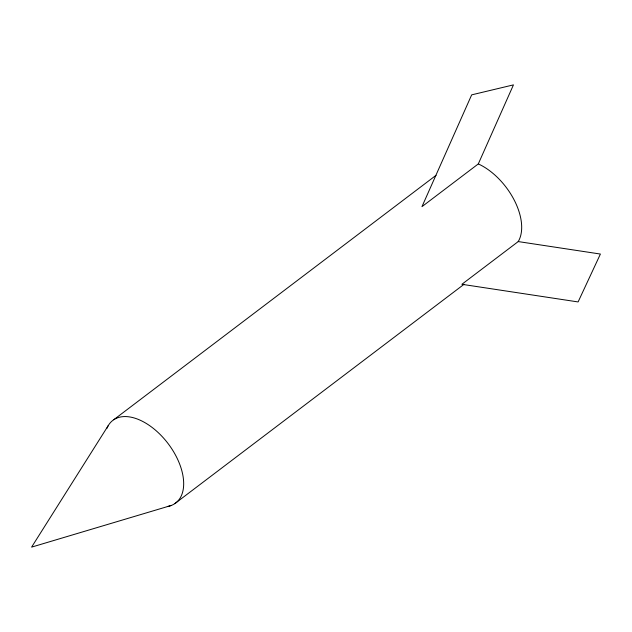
<?xml version="1.0" encoding="UTF-8"?>
<svg xmlns="http://www.w3.org/2000/svg" width="632" height="632" viewBox="0 0 632 632"><rect width="100%" height="100%" fill="white"/><g stroke="black" fill="none" stroke-linecap="round" stroke-linejoin="round"><path stroke-width="0.95" d="M478.306 163.917L513.453 84.878L471.677 94.855L421.971 206.64L478.306 163.917A51.911 29.917 52.8 0 1 518.216 241.574L600.4 254.048L578.106 301.938L461.881 284.297L518.216 241.574M108.341 425.462L31.6 547.122L171.288 505.45M113.744 419.727L436.041 175.317M174.795 503.641L464.078 284.274M106.848 428.48A51.911 29.917 52.8 0 1 167.543 442.866A51.911 29.917 52.8 0 1 167.314 506.516"/></g></svg>
